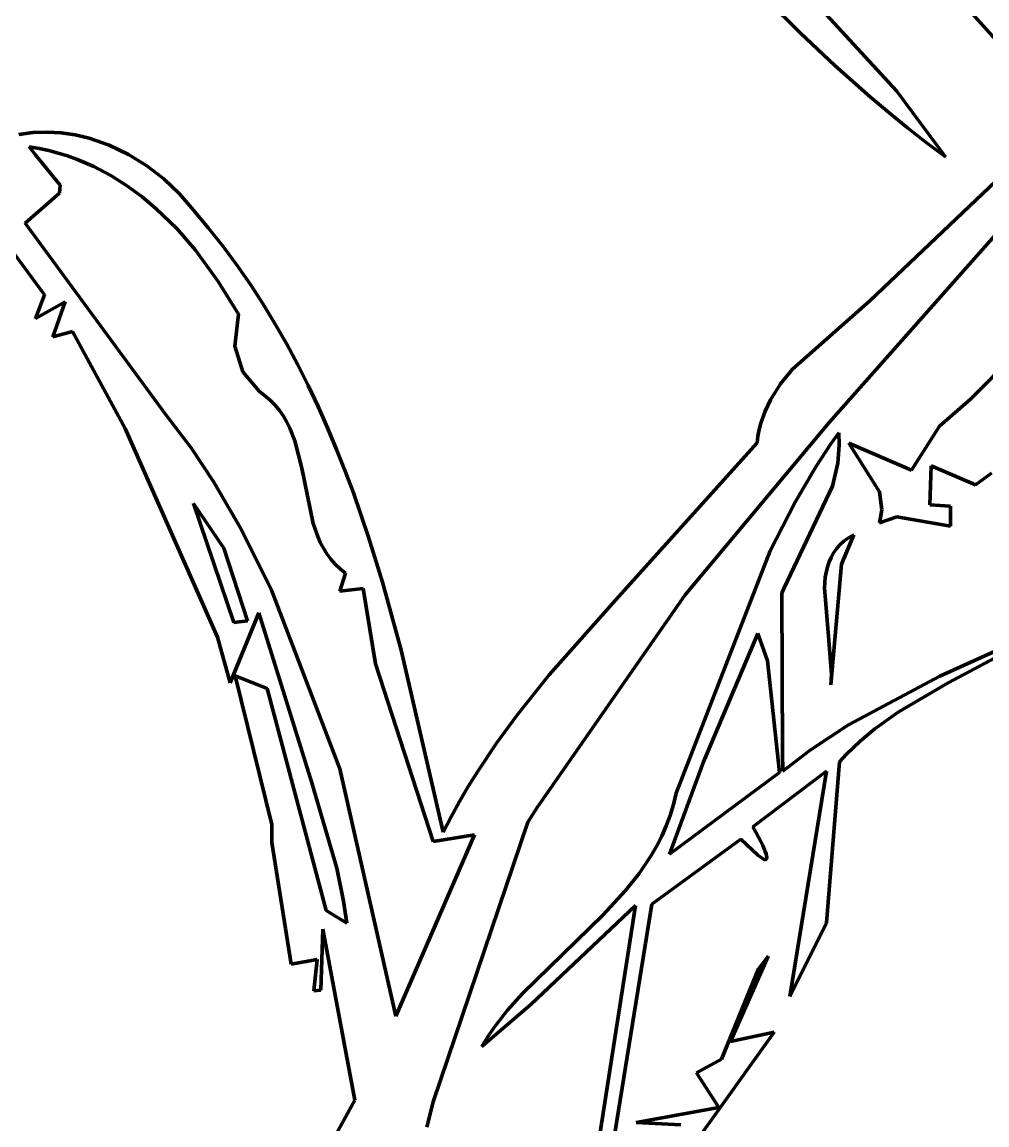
# Model space of a CAD drawing. Header units: millimetres. Extents: x 0 to 10.4, y 0 to 8.2.
# Drawn here: x 5.106 to 5.85, y 0.565 to 1.414 of the extents above; entities that cross this region are included whole.
import ezdxf

# ---------------------------------------------------------------- set-up
doc = ezdxf.new("R2010")
doc.units = ezdxf.units.MM
for name, color, linetype, lineweight in [('color#000000ff', 7, 'CONTINUOUS', 100), ('color#929292ff', 7, 'CONTINUOUS', 100), ('color#ffffffff', 7, 'CONTINUOUS', 100)]:
    doc.layers.add(name, color=color, linetype=linetype, lineweight=lineweight)

msp = doc.modelspace()

# ---------------------------------------------------------------- linework, layer by layer
at = {"layer": 'color#000000ff'}
for p, q in [((5.86128, 1.39521), (5.77205, 1.49504)), ((5.6982, 1.45031), (5.77975, 1.36153)), ((5.70566, 1.40617), (5.67964, 1.43211)), ((5.73236, 1.38094), (5.70566, 1.40617)), ((5.75984, 1.35653), (5.73236, 1.38094)), ((5.12342, 1.20423), (4.9978, 1.37439)), ((5.77975, 1.36153), (5.81756, 1.31064)), ((5.77391, 1.34467), (5.75984, 1.35653)), ((5.75917, 1.19976), (5.91476, 1.34758)), ((5.78821, 1.33306), (5.77391, 1.34467)), ((5.10358, 1.32772), (5.11453, 1.32928)), ((5.11453, 1.32928), (5.12548, 1.32973)), ((5.12548, 1.32973), (5.13636, 1.32915)), ((5.13636, 1.32915), (5.14714, 1.32758)), ((5.14714, 1.32758), (5.15775, 1.32508)), ((5.15775, 1.32508), (5.17328, 1.3197)), ((5.80275, 1.32171), (5.78821, 1.33306)), ((5.11159, 1.31833), (5.1162, 1.31245)), ((5.1192, 1.31704), (5.11159, 1.31833)), ((5.12665, 1.31544), (5.1192, 1.31704)), ((5.17328, 1.3197), (5.18816, 1.31253)), ((5.81756, 1.31064), (5.80275, 1.32171)), ((5.1162, 1.31245), (5.13537, 1.28877)), ((5.13394, 1.31354), (5.12665, 1.31544)), ((5.14107, 1.31135), (5.13394, 1.31354)), ((5.14804, 1.30887), (5.14107, 1.31135)), ((5.16153, 1.30312), (5.14804, 1.30887)), ((5.18816, 1.31253), (5.20226, 1.30375)), ((5.17441, 1.29634), (5.16153, 1.30312)), ((5.20226, 1.30375), (5.21538, 1.29356)), ((5.18669, 1.28863), (5.17441, 1.29634)), ((5.21538, 1.29356), (5.22739, 1.28214)), ((5.13507, 1.28257), (5.10862, 1.25965)), ((5.13537, 1.28877), (5.13507, 1.28257)), ((5.1984, 1.28006), (5.18669, 1.28863)), ((5.20954, 1.27069), (5.1984, 1.28006)), ((5.22739, 1.28214), (5.23809, 1.26967)), ((5.87779, 1.27531), (5.72799, 1.10609)), ((5.22523, 1.25534), (5.20954, 1.27069)), ((5.23809, 1.26967), (5.24987, 1.25577)), ((5.10862, 1.25965), (5.21726, 1.1117)), ((5.23971, 1.23863), (5.22523, 1.25534)), ((5.24987, 1.25577), (5.26111, 1.24156)), ((5.26111, 1.24156), (5.27185, 1.22705)), ((5.25723, 1.2147), (5.23971, 1.23863)), ((5.27185, 1.22705), (5.28209, 1.21226)), ((5.27281, 1.18942), (5.25723, 1.2147)), ((5.28209, 1.21226), (5.29186, 1.19719)), ((5.11649, 1.18604), (5.12342, 1.20423)), ((5.13938, 1.19898), (5.11649, 1.18604)), ((5.12986, 1.17209), (5.13938, 1.19898)), ((5.69958, 1.147), (5.75917, 1.19976)), ((5.27012, 1.16482), (5.27281, 1.18942)), ((5.29186, 1.19719), (5.30117, 1.18187)), ((5.30117, 1.18187), (5.31004, 1.16631)), ((5.14501, 1.17609), (5.12986, 1.17209)), ((5.18545, 1.10136), (5.14501, 1.17609)), ((5.27622, 1.14514), (5.27012, 1.16482)), ((5.31004, 1.16631), (5.31849, 1.15052)), ((5.31849, 1.15052), (5.32654, 1.13452)), ((5.69038, 1.13569), (5.69958, 1.147)), ((5.28874, 1.13012), (5.27622, 1.14514)), ((5.29294, 1.12678), (5.28874, 1.13012)), ((5.32654, 1.13452), (5.33421, 1.11831)), ((5.68266, 1.12347), (5.69038, 1.13569)), ((5.29723, 1.12318), (5.29294, 1.12678)), ((5.30105, 1.11932), (5.29723, 1.12318)), ((5.67852, 1.11471), (5.68266, 1.12347)), ((5.30446, 1.11522), (5.30105, 1.11932)), ((5.30748, 1.1109), (5.30446, 1.11522)), ((5.33421, 1.11831), (5.3415, 1.10192)), ((5.6753, 1.10541), (5.67852, 1.11471)), ((5.21726, 1.1117), (5.23633, 1.0864)), ((5.31014, 1.10637), (5.30748, 1.1109)), ((5.31248, 1.10167), (5.31014, 1.10637)), ((5.72799, 1.10609), (5.61697, 0.97333)), ((5.67407, 1.10053), (5.6753, 1.10541)), ((5.25674, 0.94082), (5.18545, 1.10136)), ((5.31634, 1.09181), (5.31248, 1.10167)), ((5.3415, 1.10192), (5.34845, 1.08535)), ((5.67311, 1.0955), (5.67407, 1.10053)), ((5.72922, 1.0895), (5.73531, 1.09817)), ((5.73531, 1.09817), (5.73568, 1.08854)), ((5.3217, 1.07081), (5.31634, 1.09181)), ((5.5653, 0.97151), (5.67244, 1.09029)), ((5.67244, 1.09029), (5.67311, 1.0955)), ((5.71764, 1.07184), (5.72922, 1.0895)), ((5.73568, 1.08854), (5.73461, 1.07463)), ((5.23633, 1.0864), (5.25382, 1.06016)), ((5.34845, 1.08535), (5.35507, 1.06862)), ((5.33049, 1.02819), (5.3217, 1.07081)), ((5.70167, 1.04461), (5.71764, 1.07184)), ((5.73461, 1.07463), (5.73062, 1.05693)), ((5.35507, 1.06862), (5.36137, 1.05175)), ((5.25382, 1.06016), (5.27491, 1.02387)), ((5.73062, 1.05693), (5.69333, 0.97871)), ((5.36137, 1.05175), (5.37311, 1.01762)), ((5.2383, 1.04353), (5.2692, 0.9519)), ((5.26166, 1.00932), (5.2383, 1.04353)), ((5.6826, 1.00713), (5.70167, 1.04461)), ((5.33386, 1.01835), (5.33049, 1.02819)), ((5.27491, 1.02387), (5.29822, 0.97682)), ((5.74692, 1.01963), (5.73743, 0.99691)), ((5.74291, 1.01727), (5.74692, 1.01963)), ((5.3359, 1.01366), (5.33386, 1.01835)), ((5.33824, 1.00916), (5.3359, 1.01366)), ((5.37311, 1.01762), (5.38381, 0.98306)), ((5.7336, 1.00882), (5.73628, 1.01185)), ((5.73628, 1.01185), (5.73937, 1.01467)), ((5.73937, 1.01467), (5.74291, 1.01727)), ((5.27988, 0.9533), (5.26166, 1.00932)), ((5.34089, 1.00485), (5.33824, 1.00916)), ((5.34389, 1.00077), (5.34089, 1.00485)), ((5.61001, 0.82048), (5.6826, 1.00713)), ((5.72941, 1.00218), (5.73132, 1.0056)), ((5.73132, 1.0056), (5.7336, 1.00882)), ((5.34728, 0.99692), (5.34389, 1.00077)), ((5.35109, 0.99334), (5.34728, 0.99692)), ((5.72494, 0.98698), (5.72659, 0.99487)), ((5.72659, 0.99487), (5.72784, 0.9986)), ((5.72784, 0.9986), (5.72941, 1.00218)), ((5.73743, 0.99691), (5.72914, 0.90398)), ((5.35087, 0.97618), (5.35535, 0.99004)), ((5.35535, 0.99004), (5.35109, 0.99334)), ((5.72427, 0.97862), (5.72494, 0.98698)), ((5.29822, 0.97682), (5.35096, 0.83934)), ((5.36892, 0.97821), (5.35087, 0.97618)), ((5.37841, 0.9201), (5.36892, 0.97821)), ((5.38381, 0.98306), (5.39823, 0.93069)), ((5.69333, 0.97871), (5.69145, 0.97455)), ((5.7278, 0.93815), (5.72427, 0.97862)), ((5.61697, 0.97333), (5.50289, 0.80951)), ((5.51226, 0.91165), (5.5653, 0.97151)), ((5.69145, 0.97455), (5.69201, 0.85166)), ((5.2885, 0.95942), (5.26649, 0.90544)), ((5.2692, 0.9519), (5.27988, 0.9533)), ((5.32939, 0.82852), (5.2885, 0.95942)), ((5.81315, 0.91059), (5.91806, 0.95826)), ((5.91806, 0.95826), (5.8196, 0.90545)), ((5.67311, 0.94348), (5.63112, 0.84466)), ((5.68056, 0.92248), (5.67311, 0.94348)), ((5.26649, 0.90544), (5.25674, 0.94082)), ((5.72972, 0.91196), (5.7278, 0.93815)), ((5.39823, 0.93069), (5.43049, 0.79042)), ((5.42285, 0.78326), (5.37841, 0.9201)), ((5.68978, 0.83647), (5.68056, 0.92248)), ((5.29847, 0.79645), (5.27023, 0.91105)), ((5.27023, 0.91105), (5.29499, 0.90112)), ((5.48739, 0.88049), (5.51226, 0.91165)), ((5.72914, 0.90398), (5.72972, 0.91196)), ((5.74285, 0.87331), (5.81315, 0.91059)), ((5.29499, 0.90112), (5.34031, 0.73018)), ((5.8196, 0.90545), (5.78117, 0.88302)), ((5.47172, 0.85904), (5.48739, 0.88049)), ((5.78117, 0.88302), (5.76317, 0.87008)), ((5.71336, 0.85377), (5.74285, 0.87331)), ((5.76317, 0.87008), (5.75181, 0.86058)), ((5.45692, 0.83694), (5.47172, 0.85904)), ((5.75181, 0.86058), (5.74103, 0.85024)), ((5.69201, 0.85166), (5.69225, 0.83746)), ((5.69225, 0.83746), (5.71336, 0.85377)), ((5.74103, 0.85024), (5.73589, 0.84473)), ((5.63112, 0.84466), (5.60481, 0.7737)), ((5.73589, 0.84473), (5.72578, 0.72065)), ((5.35096, 0.83934), (5.39401, 0.64871)), ((5.4499, 0.82562), (5.45692, 0.83694)), ((5.60481, 0.7737), (5.68978, 0.83647)), ((5.72582, 0.83754), (5.66922, 0.79474)), ((5.69754, 0.66406), (5.72582, 0.83754)), ((5.34862, 0.76272), (5.32939, 0.82852)), ((5.44314, 0.8141), (5.4499, 0.82562)), ((5.60793, 0.81177), (5.61001, 0.82048)), ((5.43666, 0.80237), (5.44314, 0.8141)), ((5.50289, 0.80951), (5.49582, 0.79823)), ((5.60536, 0.80338), (5.60793, 0.81177)), ((5.43049, 0.79042), (5.43666, 0.80237)), ((5.60234, 0.79529), (5.60536, 0.80338)), ((5.29861, 0.78264), (5.29847, 0.79645)), ((5.49582, 0.79823), (5.42287, 0.58278)), ((5.5989, 0.78749), (5.60234, 0.79529)), ((5.66922, 0.79474), (5.67156, 0.79048)), ((5.67156, 0.79048), (5.67358, 0.78668)), ((5.31346, 0.68897), (5.29861, 0.78264)), ((5.39401, 0.64871), (5.45468, 0.78839)), ((5.45468, 0.78839), (5.42285, 0.78326)), ((5.65989, 0.78521), (5.59142, 0.7351)), ((5.59505, 0.77996), (5.5989, 0.78749)), ((5.67288, 0.77283), (5.65989, 0.78521)), ((5.67358, 0.78668), (5.6753, 0.78332)), ((5.6753, 0.78332), (5.67672, 0.78037)), ((5.59085, 0.77267), (5.59505, 0.77996)), ((5.67672, 0.78037), (5.67786, 0.77781)), ((5.67786, 0.77781), (5.67874, 0.77563)), ((5.67874, 0.77563), (5.67938, 0.77381)), ((5.67938, 0.77381), (5.67977, 0.77233)), ((5.58145, 0.75873), (5.5863, 0.7656)), ((5.5863, 0.7656), (5.59085, 0.77267)), ((5.67723, 0.7698), (5.67288, 0.77283)), ((5.67877, 0.76931), (5.67723, 0.7698)), ((5.67971, 0.76972), (5.67877, 0.76931)), ((5.67993, 0.7703), (5.67971, 0.76972)), ((5.67977, 0.77233), (5.67995, 0.77116)), ((5.67995, 0.77116), (5.67993, 0.7703)), ((5.35374, 0.73748), (5.34862, 0.76272)), ((5.57093, 0.74552), (5.58145, 0.75873)), ((5.55359, 0.72673), (5.57093, 0.74552)), ((5.35625, 0.7204), (5.35374, 0.73748)), ((5.57881, 0.73409), (5.49815, 0.65792)), ((5.52763, 0.40631), (5.57881, 0.73409)), ((5.59142, 0.7351), (5.549, 0.474)), ((5.34031, 0.73018), (5.35625, 0.7204)), ((5.49162, 0.66626), (5.55359, 0.72673)), ((5.33779, 0.71585), (5.33625, 0.66873)), ((5.36252, 0.58409), (5.33779, 0.71585)), ((5.72578, 0.72065), (5.69754, 0.66406)), ((5.33339, 0.69241), (5.31346, 0.68897)), ((5.33087, 0.6684), (5.33339, 0.69241)), ((5.68083, 0.69513), (5.65196, 0.62941)), ((5.67348, 0.6854), (5.68083, 0.69513)), ((5.64505, 0.61559), (5.67348, 0.6854)), ((5.33625, 0.66873), (5.33087, 0.6684)), ((5.48022, 0.65335), (5.49162, 0.66626)), ((5.49815, 0.65792), (5.46028, 0.62541)), ((5.46969, 0.63979), (5.48022, 0.65335)), ((5.46483, 0.63271), (5.46969, 0.63979)), ((5.46028, 0.62541), (5.46483, 0.63271)), ((5.68548, 0.63653), (5.58306, 0.4933)), ((5.65196, 0.62941), (5.68548, 0.63653)), ((5.62585, 0.60529), (5.64505, 0.61559)), ((5.6429, 0.57846), (5.62585, 0.60529)), ((5.34552, 0.55335), (5.36252, 0.58409)), ((5.42287, 0.58278), (5.41799, 0.56327)), ((5.57933, 0.56682), (5.6429, 0.57846)), ((5.61379, 0.56506), (5.57933, 0.56682))]:
    msp.add_line(p, q, dxfattribs=at)
at = {"layer": 'color#929292ff'}
for p, q in [((5.83679, 1.12394), (5.94073, 1.22925)), ((5.81297, 1.10316), (5.83679, 1.12394)), ((5.79128, 1.06919), (5.81297, 1.10316)), ((5.76674, 1.05259), (5.74322, 1.09022)), ((5.74322, 1.09022), (5.79128, 1.06919)), ((5.80655, 1.07253), (5.8054, 1.04269)), ((5.84081, 1.05811), (5.80655, 1.07253)), ((5.85297, 1.06709), (5.84081, 1.05811)), ((5.76843, 1.03877), (5.76674, 1.05259)), ((5.76668, 1.0287), (5.76843, 1.03877)), ((5.8054, 1.04269), (5.82143, 1.04151)), ((5.82143, 1.04151), (5.82153, 1.02622)), ((5.77997, 1.0333), (5.76668, 1.0287)), ((5.82153, 1.02622), (5.77997, 1.0333))]:
    msp.add_line(p, q, dxfattribs=at)
at = {"layer": 'color#ffffffff'}
for p, q in [((5.77205, 1.49504), (5.86128, 1.39521)), ((5.77975, 1.36153), (5.6982, 1.45031)), ((5.67964, 1.43211), (5.70566, 1.40617)), ((5.70566, 1.40617), (5.73236, 1.38094)), ((5.73236, 1.38094), (5.75984, 1.35653)), ((4.9978, 1.37439), (5.12342, 1.20423)), ((5.81756, 1.31064), (5.77975, 1.36153)), ((5.75984, 1.35653), (5.77391, 1.34467)), ((5.91476, 1.34758), (5.75917, 1.19976)), ((5.77391, 1.34467), (5.78821, 1.33306)), ((5.11453, 1.32928), (5.10358, 1.32772)), ((5.12548, 1.32973), (5.11453, 1.32928)), ((5.13636, 1.32915), (5.12548, 1.32973)), ((5.14714, 1.32758), (5.13636, 1.32915)), ((5.15775, 1.32508), (5.14714, 1.32758)), ((5.17328, 1.3197), (5.15775, 1.32508)), ((5.78821, 1.33306), (5.80275, 1.32171)), ((5.11159, 1.31833), (5.1192, 1.31704)), ((5.1162, 1.31245), (5.11159, 1.31833)), ((5.1192, 1.31704), (5.12665, 1.31544)), ((5.18816, 1.31253), (5.17328, 1.3197)), ((5.80275, 1.32171), (5.81756, 1.31064)), ((5.13537, 1.28877), (5.1162, 1.31245)), ((5.12665, 1.31544), (5.13394, 1.31354)), ((5.13394, 1.31354), (5.14107, 1.31135)), ((5.14107, 1.31135), (5.14804, 1.30887)), ((5.14804, 1.30887), (5.16153, 1.30312)), ((5.20226, 1.30375), (5.18816, 1.31253)), ((5.16153, 1.30312), (5.17441, 1.29634)), ((5.21538, 1.29356), (5.20226, 1.30375)), ((5.17441, 1.29634), (5.18669, 1.28863)), ((5.22739, 1.28214), (5.21538, 1.29356)), ((5.10862, 1.25965), (5.13507, 1.28257)), ((5.13507, 1.28257), (5.13537, 1.28877)), ((5.18669, 1.28863), (5.1984, 1.28006)), ((5.1984, 1.28006), (5.20954, 1.27069)), ((5.23809, 1.26967), (5.22739, 1.28214)), ((5.72799, 1.10609), (5.87779, 1.27531)), ((5.20954, 1.27069), (5.22523, 1.25534)), ((5.24987, 1.25577), (5.23809, 1.26967)), ((5.21726, 1.1117), (5.10862, 1.25965)), ((5.22523, 1.25534), (5.23971, 1.23863)), ((5.26111, 1.24156), (5.24987, 1.25577)), ((5.27185, 1.22705), (5.26111, 1.24156)), ((5.23971, 1.23863), (5.25723, 1.2147)), ((5.28209, 1.21226), (5.27185, 1.22705)), ((5.94073, 1.22925), (5.83679, 1.12394)), ((5.25723, 1.2147), (5.27281, 1.18942)), ((5.29186, 1.19719), (5.28209, 1.21226)), ((5.12342, 1.20423), (5.11649, 1.18604)), ((5.11649, 1.18604), (5.13938, 1.19898)), ((5.13938, 1.19898), (5.12986, 1.17209)), ((5.75917, 1.19976), (5.69958, 1.147)), ((5.27281, 1.18942), (5.27012, 1.16482)), ((5.30117, 1.18187), (5.29186, 1.19719)), ((5.31004, 1.16631), (5.30117, 1.18187)), ((5.12986, 1.17209), (5.14501, 1.17609)), ((5.14501, 1.17609), (5.18545, 1.10136)), ((5.27012, 1.16482), (5.27622, 1.14514)), ((5.31849, 1.15052), (5.31004, 1.16631)), ((5.32654, 1.13452), (5.31849, 1.15052)), ((5.69958, 1.147), (5.69038, 1.13569)), ((5.27622, 1.14514), (5.28874, 1.13012)), ((5.28874, 1.13012), (5.29294, 1.12678)), ((5.33421, 1.11831), (5.32654, 1.13452)), ((5.69038, 1.13569), (5.68266, 1.12347)), ((5.29294, 1.12678), (5.29723, 1.12318)), ((5.29723, 1.12318), (5.30105, 1.11932)), ((5.68266, 1.12347), (5.67852, 1.11471)), ((5.83679, 1.12394), (5.81297, 1.10316)), ((5.30105, 1.11932), (5.30446, 1.11522)), ((5.30446, 1.11522), (5.30748, 1.1109)), ((5.3415, 1.10192), (5.33421, 1.11831)), ((5.67852, 1.11471), (5.6753, 1.10541)), ((5.23633, 1.0864), (5.21726, 1.1117)), ((5.30748, 1.1109), (5.31014, 1.10637)), ((5.31014, 1.10637), (5.31248, 1.10167)), ((5.61697, 0.97333), (5.72799, 1.10609)), ((5.6753, 1.10541), (5.67407, 1.10053)), ((5.18545, 1.10136), (5.25674, 0.94082)), ((5.31248, 1.10167), (5.31634, 1.09181)), ((5.34845, 1.08535), (5.3415, 1.10192)), ((5.67407, 1.10053), (5.67311, 1.0955)), ((5.73531, 1.09817), (5.72922, 1.0895)), ((5.73568, 1.08854), (5.73531, 1.09817)), ((5.81297, 1.10316), (5.79128, 1.06919)), ((5.31634, 1.09181), (5.3217, 1.07081)), ((5.67244, 1.09029), (5.5653, 0.97151)), ((5.67311, 1.0955), (5.67244, 1.09029)), ((5.72922, 1.0895), (5.71764, 1.07184)), ((5.73461, 1.07463), (5.73568, 1.08854)), ((5.79128, 1.06919), (5.74322, 1.09022)), ((5.74322, 1.09022), (5.76674, 1.05259)), ((5.25382, 1.06016), (5.23633, 1.0864)), ((5.35507, 1.06862), (5.34845, 1.08535)), ((5.3217, 1.07081), (5.33049, 1.02819)), ((5.71764, 1.07184), (5.70167, 1.04461)), ((5.73062, 1.05693), (5.73461, 1.07463)), ((5.8054, 1.04269), (5.80655, 1.07253)), ((5.80655, 1.07253), (5.84081, 1.05811)), ((5.36137, 1.05175), (5.35507, 1.06862)), ((5.84081, 1.05811), (5.85297, 1.06709)), ((5.27491, 1.02387), (5.25382, 1.06016)), ((5.69333, 0.97871), (5.73062, 1.05693)), ((5.37311, 1.01762), (5.36137, 1.05175)), ((5.76674, 1.05259), (5.76843, 1.03877)), ((5.2383, 1.04353), (5.26166, 1.00932)), ((5.2692, 0.9519), (5.2383, 1.04353)), ((5.70167, 1.04461), (5.6826, 1.00713)), ((5.76843, 1.03877), (5.76668, 1.0287)), ((5.82143, 1.04151), (5.8054, 1.04269)), ((5.82153, 1.02622), (5.82143, 1.04151)), ((5.33049, 1.02819), (5.33386, 1.01835)), ((5.76668, 1.0287), (5.77997, 1.0333)), ((5.77997, 1.0333), (5.82153, 1.02622)), ((5.29822, 0.97682), (5.27491, 1.02387)), ((5.73743, 0.99691), (5.74692, 1.01963)), ((5.74692, 1.01963), (5.74291, 1.01727)), ((5.33386, 1.01835), (5.3359, 1.01366)), ((5.3359, 1.01366), (5.33824, 1.00916)), ((5.38381, 0.98306), (5.37311, 1.01762)), ((5.73628, 1.01185), (5.7336, 1.00882)), ((5.73937, 1.01467), (5.73628, 1.01185)), ((5.74291, 1.01727), (5.73937, 1.01467)), ((5.26166, 1.00932), (5.27988, 0.9533)), ((5.33824, 1.00916), (5.34089, 1.00485)), ((5.34089, 1.00485), (5.34389, 1.00077)), ((5.6826, 1.00713), (5.61001, 0.82048)), ((5.73132, 1.0056), (5.72941, 1.00218)), ((5.7336, 1.00882), (5.73132, 1.0056)), ((5.34389, 1.00077), (5.34728, 0.99692)), ((5.34728, 0.99692), (5.35109, 0.99334)), ((5.72659, 0.99487), (5.72494, 0.98698)), ((5.72784, 0.9986), (5.72659, 0.99487)), ((5.72941, 1.00218), (5.72784, 0.9986)), ((5.72914, 0.90398), (5.73743, 0.99691)), ((5.35535, 0.99004), (5.35087, 0.97618)), ((5.35109, 0.99334), (5.35535, 0.99004)), ((5.72494, 0.98698), (5.72427, 0.97862)), ((5.35096, 0.83934), (5.29822, 0.97682)), ((5.35087, 0.97618), (5.36892, 0.97821)), ((5.36892, 0.97821), (5.37841, 0.9201)), ((5.39823, 0.93069), (5.38381, 0.98306)), ((5.69145, 0.97455), (5.69333, 0.97871)), ((5.72427, 0.97862), (5.7278, 0.93815)), ((5.50289, 0.80951), (5.61697, 0.97333)), ((5.5653, 0.97151), (5.51226, 0.91165)), ((5.69201, 0.85166), (5.69145, 0.97455)), ((5.26649, 0.90544), (5.2885, 0.95942)), ((5.27988, 0.9533), (5.2692, 0.9519)), ((5.2885, 0.95942), (5.32939, 0.82852)), ((5.91806, 0.95826), (5.81315, 0.91059)), ((5.8196, 0.90545), (5.91806, 0.95826)), ((5.63112, 0.84466), (5.67311, 0.94348)), ((5.67311, 0.94348), (5.68056, 0.92248)), ((5.25674, 0.94082), (5.26649, 0.90544)), ((5.7278, 0.93815), (5.72972, 0.91196)), ((5.43049, 0.79042), (5.39823, 0.93069)), ((5.37841, 0.9201), (5.42285, 0.78326)), ((5.68056, 0.92248), (5.68978, 0.83647)), ((5.29499, 0.90112), (5.27023, 0.91105)), ((5.27023, 0.91105), (5.29847, 0.79645)), ((5.51226, 0.91165), (5.48739, 0.88049)), ((5.72972, 0.91196), (5.72914, 0.90398)), ((5.81315, 0.91059), (5.74285, 0.87331)), ((5.34031, 0.73018), (5.29499, 0.90112)), ((5.78117, 0.88302), (5.8196, 0.90545)), ((5.48739, 0.88049), (5.47172, 0.85904)), ((5.76317, 0.87008), (5.78117, 0.88302)), ((5.74285, 0.87331), (5.71336, 0.85377)), ((5.75181, 0.86058), (5.76317, 0.87008)), ((5.47172, 0.85904), (5.45692, 0.83694)), ((5.74103, 0.85024), (5.75181, 0.86058)), ((5.69225, 0.83746), (5.69201, 0.85166)), ((5.71336, 0.85377), (5.69225, 0.83746)), ((5.73589, 0.84473), (5.74103, 0.85024)), ((5.60481, 0.7737), (5.63112, 0.84466)), ((5.72578, 0.72065), (5.73589, 0.84473)), ((5.39401, 0.64871), (5.35096, 0.83934)), ((5.45692, 0.83694), (5.4499, 0.82562)), ((5.68978, 0.83647), (5.60481, 0.7737)), ((5.66922, 0.79474), (5.72582, 0.83754)), ((5.72582, 0.83754), (5.69754, 0.66406)), ((5.32939, 0.82852), (5.34862, 0.76272)), ((5.4499, 0.82562), (5.44314, 0.8141)), ((5.61001, 0.82048), (5.60793, 0.81177)), ((5.44314, 0.8141), (5.43666, 0.80237)), ((5.49582, 0.79823), (5.50289, 0.80951)), ((5.60793, 0.81177), (5.60536, 0.80338)), ((5.43666, 0.80237), (5.43049, 0.79042)), ((5.60536, 0.80338), (5.60234, 0.79529)), ((5.29847, 0.79645), (5.29861, 0.78264)), ((5.42287, 0.58278), (5.49582, 0.79823)), ((5.60234, 0.79529), (5.5989, 0.78749)), ((5.67156, 0.79048), (5.66922, 0.79474)), ((5.67358, 0.78668), (5.67156, 0.79048)), ((5.29861, 0.78264), (5.31346, 0.68897)), ((5.45468, 0.78839), (5.39401, 0.64871)), ((5.42285, 0.78326), (5.45468, 0.78839)), ((5.59142, 0.7351), (5.65989, 0.78521)), ((5.5989, 0.78749), (5.59505, 0.77996)), ((5.65989, 0.78521), (5.67288, 0.77283)), ((5.6753, 0.78332), (5.67358, 0.78668)), ((5.67672, 0.78037), (5.6753, 0.78332)), ((5.59505, 0.77996), (5.59085, 0.77267)), ((5.67786, 0.77781), (5.67672, 0.78037)), ((5.67874, 0.77563), (5.67786, 0.77781)), ((5.67938, 0.77381), (5.67874, 0.77563)), ((5.67977, 0.77233), (5.67938, 0.77381)), ((5.5863, 0.7656), (5.58145, 0.75873)), ((5.59085, 0.77267), (5.5863, 0.7656)), ((5.67288, 0.77283), (5.67723, 0.7698)), ((5.67723, 0.7698), (5.67877, 0.76931)), ((5.67877, 0.76931), (5.67971, 0.76972)), ((5.67971, 0.76972), (5.67993, 0.7703)), ((5.67995, 0.77116), (5.67977, 0.77233)), ((5.67993, 0.7703), (5.67995, 0.77116)), ((5.34862, 0.76272), (5.35374, 0.73748)), ((5.58145, 0.75873), (5.57093, 0.74552)), ((5.57093, 0.74552), (5.55359, 0.72673)), ((5.35374, 0.73748), (5.35625, 0.7204)), ((5.49815, 0.65792), (5.57881, 0.73409)), ((5.57881, 0.73409), (5.52763, 0.40631)), ((5.549, 0.474), (5.59142, 0.7351)), ((5.35625, 0.7204), (5.34031, 0.73018)), ((5.55359, 0.72673), (5.49162, 0.66626)), ((5.33625, 0.66873), (5.33779, 0.71585)), ((5.33779, 0.71585), (5.36252, 0.58409)), ((5.69754, 0.66406), (5.72578, 0.72065)), ((5.31346, 0.68897), (5.33339, 0.69241)), ((5.33339, 0.69241), (5.33087, 0.6684)), ((5.65196, 0.62941), (5.68083, 0.69513)), ((5.68083, 0.69513), (5.67348, 0.6854)), ((5.67348, 0.6854), (5.64505, 0.61559)), ((5.33087, 0.6684), (5.33625, 0.66873)), ((5.49162, 0.66626), (5.48022, 0.65335)), ((5.46028, 0.62541), (5.49815, 0.65792)), ((5.48022, 0.65335), (5.46969, 0.63979)), ((5.46969, 0.63979), (5.46483, 0.63271)), ((5.46483, 0.63271), (5.46028, 0.62541)), ((5.58306, 0.4933), (5.68548, 0.63653)), ((5.68548, 0.63653), (5.65196, 0.62941)), ((5.64505, 0.61559), (5.62585, 0.60529)), ((5.62585, 0.60529), (5.6429, 0.57846)), ((5.36252, 0.58409), (5.34552, 0.55335)), ((5.41799, 0.56327), (5.42287, 0.58278)), ((5.6429, 0.57846), (5.57933, 0.56682)), ((5.57933, 0.56682), (5.61379, 0.56506))]:
    msp.add_line(p, q, dxfattribs=at)

doc.saveas('drawing.dxf')
